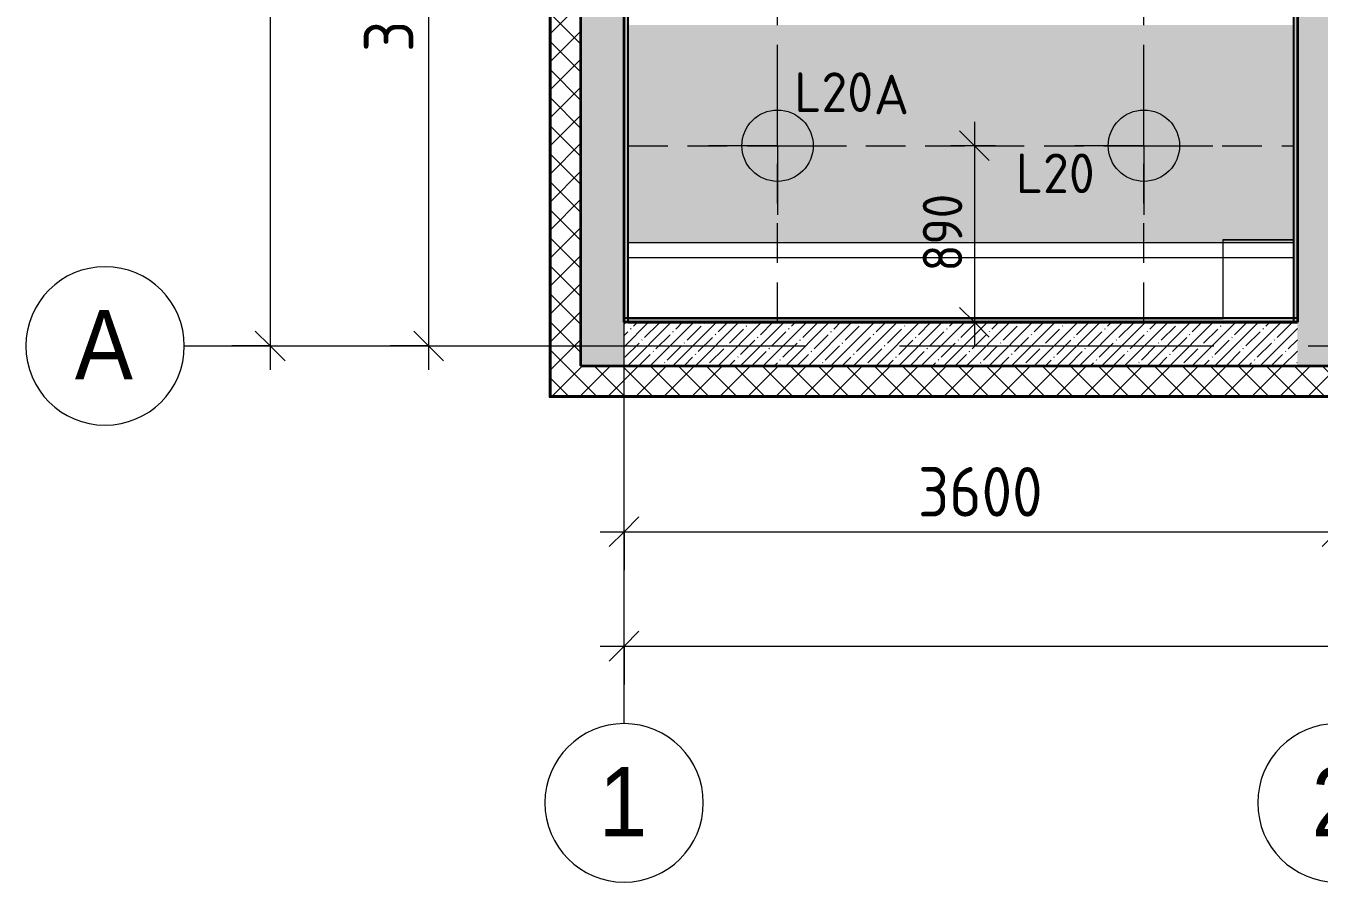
# Model space of a CAD drawing. Header units: millimetres. Extents: x -2911 to 185522, y -8553 to 29000.
# Drawn here: x -2911 to 3620, y -2706 to 1616 of the extents above; entities that cross this region are included whole.
import ezdxf

# ---------------------------------------------------------------- set-up
doc = ezdxf.new("R2010")
doc.units = ezdxf.units.MM
doc.linetypes.add('ADSK_Штрих_ш2 п1', pattern=[300, 200, -100])
doc.linetypes.add('Осевая', pattern=[3175, 635, -476.25, 1587.5, -476.25])
for name, color, linetype, lineweight in [('A-ANNO-DIMS', 7, 'Continuous', 9), ('A-ANNO-DIMS-100', 7, 'Continuous', 9), ('A-DETL-1', 7, 'ADSK_Штрих_ш2 п1', 9), ('A-WALL', 7, 'Continuous', 9), ('E-LITE-EQPM-IDEN', 7, 'Continuous', 9), ('I-WALL', 7, 'Continuous', 9), ('Оси', 7, 'Continuous', 9), ('Оси-1', 7, 'Continuous', 20), ('Оси-2', 7, 'Осевая', 9)]:
    doc.layers.add(name, color=color, linetype=linetype, lineweight=lineweight)
for name, color, linetype, lineweight, true_color in [('A-ANNO-NOTE', 1, 'Continuous', 9, 0xff0000), ('A-WALL-1', 7, 'Continuous', 25, 0x3c3c3c), ('A-WALL-3', 7, 'Continuous', 35, 0x3c3c3c), ('A-WALL-FNSH-1', 7, 'Continuous', 9, 0x3c3c3c), ('A-WALL-FNSH-2', 7, 'Continuous', 13, 0x3c3c3c), ('G-ANNO-TEXT-1', 1, 'Continuous', 9, 0xff0000)]:
    doc.layers.add(name, color=color, linetype=linetype, lineweight=lineweight, true_color=true_color)
doc.layers.add('S-STRS-1', color=7, linetype='Continuous', lineweight=13, transparency=1)
doc.styles.add('Arial', font='arial.ttf', dxfattribs={"width": 0.9, "height": 350})
doc.styles.add('GOST Common', font='GOST_Common.ttf', dxfattribs={"height": 200})
doc.styles.add('ISOCPEUR', font='isocpeur.ttf', dxfattribs={"width": 0.9, "height": 250})
doc.styles.add('ISOCPEUR_1', font='isocpeur.ttf', dxfattribs={"height": 200})
doc.styles.add('ISOCPEUR_2', font='isocpeur.ttf', dxfattribs={"width": 0.9, "height": 200})
doc.dimstyles.new('ISO-2_0_0_9К_Средний_округл2', dxfattribs={"dimscale": 304.8, "dimtxt": 199.196235, "dimasz": 0.492126, "dimexe": 0.393701, "dimexo": 0, "dimgap": 0, "dimtad": 1, "dimdec": 0, "dimrnd": 10, "dimzin": 0, "dimdsep": 46, "dimtxsty": 'ISOCPEUR_2', "dimblk1": 'OBLIQUE', "dimblk2": 'OBLIQUE', "dimsah": 1, "dimcen": 0.09, "dimdle": 0.393701, "dimazin": 0, "dimtfac": 1, "dimtdec": 4, "dimtix": 1, "dimtmove": 0, "dimatfit": 3, "dimfxl": 1, "dimtvp": 1, "dimtolj": 1, "dimtzin": 0, "dimarcsym": 2})
doc.dimstyles.new('ISO-2_5_0_9К_БОЛЬШОЙ', dxfattribs={"dimscale": 304.8, "dimtxt": 248.995294, "dimasz": 0.492126, "dimexe": 0.393701, "dimexo": 0.984252, "dimgap": 0, "dimtad": 1, "dimdec": 0, "dimrnd": 10, "dimzin": 0, "dimdsep": 46, "dimtxsty": 'ISOCPEUR', "dimblk1": 'OBLIQUE', "dimblk2": 'OBLIQUE', "dimsah": 1, "dimcen": 0.09, "dimdle": 0.393701, "dimazin": 0, "dimtfac": 1, "dimtdec": 4, "dimtix": 1, "dimtmove": 0, "dimatfit": 3, "dimfxl": 1, "dimtvp": 1, "dimtolj": 1, "dimtzin": 0, "dimarcsym": 2})
doc.dimstyles.new('ISO-2_5_0_9К_БОЛЬШОЙ_1', dxfattribs={"dimscale": 304.8, "dimtxt": 248.995294, "dimasz": 0.492126, "dimexe": 0.393701, "dimexo": 0.984252, "dimgap": 0, "dimtad": 1, "dimdec": 0, "dimrnd": 10, "dimzin": 0, "dimdsep": 46, "dimtxsty": 'ISOCPEUR', "dimblk1": 'OBLIQUE', "dimblk2": 'OBLIQUE', "dimsah": 1, "dimcen": 0.09, "dimdle": 0.393701, "dimazin": 0, "dimtfac": 1, "dimtdec": 4, "dimtix": 1, "dimtmove": 2, "dimatfit": 3, "dimfxl": 1, "dimtvp": 1, "dimtolj": 1, "dimtzin": 0, "dimarcsym": 2})
pattern_1 = [(45, (0, 0), (-70.71068, 70.71068), []), (135, (0, 0), (-70.71068, -70.71068), [])]
pattern_2 = [(45, (0, 0), (-57.0246, 57.0246), []), (45, (57.025, 0), (-57.0246, 57.0246), [100.806, -20.161, 3.353, -16.808])]
pattern_3 = [(0, (0, 0), (121.92, 30.48), [10.058, -81.382, 10.058, -81.382, -487.68]), (0, (0, 0), (121.92, 30.48), [-182.88, 10.058, -172.822, 10.058, -81.382, -213.36]), (0, (0, 0), (121.92, 30.48), [-457.2, 10.058, -50.902, 10.058, -142.342]), (120, (45.72, 15.24), (-87.35645, 90.34582), [10.058, -81.382, 10.058, -81.382, -487.68]), (120, (45.72, 15.24), (-87.35645, 90.34582), [-182.88, 10.058, -172.822, 10.058, -81.382, -213.36]), (120, (45.72, 15.24), (-87.35645, 90.34582), [-457.2, 10.058, -50.902, 10.058, -142.342]), (240, (60.96, 76.2), (-34.56355, -120.82582), [10.058, -81.382, 10.058, -81.382, -487.68]), (240, (60.96, 76.2), (-34.56355, -120.82582), [-182.88, 10.058, -172.822, 10.058, -81.382, -213.36]), (240, (60.96, 76.2), (-34.56355, -120.82582), [-457.2, 10.058, -50.902, 10.058, -142.342])]

# ---------------------------------------------------------------- blocks, each defined once
blk = doc.blocks.new('Зашивка приборов отопления37 - Зашивка приборов отопления-33325027-План расстановки осветительного оборудования 2 этажа в осях 1-12')
at = {"layer": 'A-WALL'}
for p, q in [((121075, 18487.5), (124435, 18487.5)), ((121075, 18412.5), (124435, 18412.5))]:
    blk.add_line(p, q, dxfattribs=at)
blk = doc.blocks.new('Ось сетки - D8-29747960-План расстановки осветительного оборудования 2 этажа в осях 1-12')
at = {"layer": 'Оси-1'}
for start, end in [(360, 180), (180, 360)]:
    blk.add_arc((0, 0), 4, start, end, dxfattribs=at)
blk = doc.blocks.new('DIMBLOCK1-План расстановки осветительного оборудования 2 этажа в осях 1-12')
at = {"layer": 'A-ANNO-DIMS-100'}
for p, q in [((110, -1131.8), (110, -817.8)), ((3710, -1131.8), (3710, -817.8)), ((-10, -937.8), (3710, -937.8)), ((110, -937.8), (110, -1131.8)), ((3710, -937.8), (3710, -1131.8))]:
    blk.add_line(p, q, dxfattribs=at)
at = {"layer": 'A-ANNO-DIMS-100', "lineweight": 20}
for p, q in [((110, -937.8), (185, -862.8)), ((3710, -937.8), (3785, -862.8)), ((110, -937.8), (35, -1012.8)), ((3710, -937.8), (3635, -1012.8))]:
    blk.add_line(p, q, dxfattribs=at)
at = {"layer": 'A-ANNO-DIMS-100', "color": 0, "insert": (1594, -611.2), "char_height": 250, "width": 758.478, "attachment_point": 1, "line_spacing_factor": 1.149209, "style": 'ISOCPEUR'}
blk.add_mtext('3600', dxfattribs=at)
blk = doc.blocks.new('_Oblique')
at = {"color": 0, "linetype": 'ByBlock', "lineweight": -2}
blk.add_line((-0.5, -0.5), (0.5, 0.5), dxfattribs=at)
blk = doc.blocks.new('DIMBLOCK21-План расстановки осветительного оборудования 2 этажа в осях 1-12')
at = {"layer": 'A-ANNO-DIMS-100', "lineweight": 20}
for p, q in [((-877.2, 3600), (-952.2, 3675)), ((-877.2, 3600), (-802.2, 3525)), ((-877.2, 0), (-952.2, 75)), ((-877.2, 0), (-802.2, -75))]:
    blk.add_line(p, q, dxfattribs=at)
at = {"layer": 'A-ANNO-DIMS-100'}
for p, q in [((-1071.2, 3600), (-757.2, 3600)), ((-877.2, 3600), (-1071.2, 3600)), ((-877.2, 3600), (-877.2, -120)), ((-1071.2, 0), (-757.2, 0)), ((-877.2, 0), (-1071.2, 0))]:
    blk.add_line(p, q, dxfattribs=at)
at = {"layer": 'A-ANNO-DIMS-100', "color": 0, "insert": (-1203.8, 1484), "char_height": 250, "width": 758.478, "attachment_point": 1, "rotation": 90, "line_spacing_factor": 1.149209, "style": 'ISOCPEUR'}
blk.add_mtext('3600', dxfattribs=at)
blk = doc.blocks.new('DIMBLOCK22-План расстановки осветительного оборудования 2 этажа в осях 1-12')
at = {"layer": 'A-ANNO-DIMS-100'}
for p, q in [((-1677.2, 27120), (-1677.2, -120)), ((-1871.2, 27000), (-1557.2, 27000)), ((-1677.2, 27000), (-1871.2, 27000)), ((-1871.2, 0), (-1557.2, 0)), ((-1677.2, 0), (-1871.2, 0))]:
    blk.add_line(p, q, dxfattribs=at)
at = {"layer": 'A-ANNO-DIMS-100', "lineweight": 20}
for p, q in [((-1677.2, 27000), (-1752.2, 27075)), ((-1677.2, 27000), (-1602.2, 26925)), ((-1677.2, 0), (-1752.2, 75)), ((-1677.2, 0), (-1602.2, -75))]:
    blk.add_line(p, q, dxfattribs=at)
at = {"layer": 'A-ANNO-DIMS-100', "color": 0, "insert": (-2003.8, 13572), "char_height": 250, "width": 948.097, "attachment_point": 1, "rotation": 90, "line_spacing_factor": 1.149209, "style": 'ISOCPEUR'}
blk.add_mtext('27000', dxfattribs=at)
blk = doc.blocks.new('DIMBLOCK83-План расстановки осветительного оборудования 2 этажа в осях 1-12')
at = {"layer": 'A-ANNO-DIMS-100'}
for p, q in [((110, -1709.3), (110, -1395.3)), ((38310, -1709.3), (38310, -1395.3)), ((-10, -1515.3), (38430, -1515.3)), ((110, -1515.3), (110, -1709.3)), ((38310, -1515.3), (38310, -1709.3))]:
    blk.add_line(p, q, dxfattribs=at)
at = {"layer": 'A-ANNO-DIMS-100', "lineweight": 20}
for p, q in [((110, -1515.3), (185, -1440.3)), ((38310, -1515.3), (38385, -1440.3)), ((110, -1515.3), (35, -1590.3)), ((38310, -1515.3), (38235, -1590.3))]:
    blk.add_line(p, q, dxfattribs=at)
at = {"layer": 'A-ANNO-DIMS-100', "color": 0, "insert": (18815, -1188.7), "char_height": 250, "width": 948.097, "attachment_point": 1, "line_spacing_factor": 1.149209, "style": 'ISOCPEUR'}
blk.add_mtext('38200', dxfattribs=at)
blk = doc.blocks.new('DIMBLOCK157-План расстановки осветительного оборудования 2 этажа в осях 1-12')
at = {"layer": 'A-ANNO-DIMS-100'}
for p, q in [((1879.4, 1131), (1879.4, 0)), ((1985.5, 1011), (1759.4, 1011)), ((1879.4, 1011), (1985.5, 1011)), ((1985.5, 120), (1759.4, 120)), ((1879.4, 120), (1985.5, 120))]:
    blk.add_line(p, q, dxfattribs=at)
at = {"layer": 'A-ANNO-DIMS-100', "lineweight": 20}
for p, q in [((1879.4, 1011), (1804.4, 1086)), ((1879.4, 1011), (1954.4, 936)), ((1879.4, 120), (1804.4, 195)), ((1879.4, 120), (1954.4, 45))]:
    blk.add_line(p, q, dxfattribs=at)
at = {"layer": 'A-ANNO-DIMS-100', "color": 0, "insert": (1618.1, 375.9), "char_height": 200, "width": 455.087, "attachment_point": 1, "rotation": 90, "line_spacing_factor": 1.149209, "style": 'ISOCPEUR_2'}
blk.add_mtext('890', dxfattribs=at)

msp = doc.modelspace()

# ---------------------------------------------------------------- hatches: boundary and pattern name
at = {"layer": 'A-WALL'}
h = msp.add_hatch(dxfattribs=at)
h.set_pattern_fill('FP_12', color=256, style=0, pattern_type=2)
h.set_pattern_definition(pattern_1)
h.paths.add_polyline_path([(-110, -100), (-110, 15350), (-260, 15350), (-260, -100)])
h = msp.add_hatch(dxfattribs=at)
h.set_pattern_fill('FP_12', color=256, style=0, pattern_type=2)
h.set_pattern_definition(pattern_1)
h.paths.add_polyline_path([(38282.6518, -250), (38282.6518, -100), (-260, -100), (-260, -250), (38100.0063, -250)])
at = {"layer": 'I-WALL'}
h = msp.add_hatch(dxfattribs=at)
h.set_pattern_fill('FP_13', color=256, style=0, pattern_type=2)
h.set_pattern_definition(pattern_2)
h.paths.add_polyline_path([(-110, -100), (110, -100), (110, 7900), (-110, 7900), (-110, 186.1757)])
h = msp.add_hatch(dxfattribs=at)
h.set_pattern_fill('FP_13', color=256, style=0, pattern_type=2)
h.set_pattern_definition(pattern_2)
h.paths.add_polyline_path([(3678.6629, -100), (3730, -100), (3730, 7900), (3510, 7900), (3510, -100)])
h = msp.add_hatch(dxfattribs=at)
h.set_pattern_fill('FP_48', color=256, style=0, pattern_type=2)
h.set_pattern_definition(pattern_3)
h.paths.add_polyline_path([(110, 120), (130, 120), (130, 7660), (110, 7660), (110, 140)])
h = msp.add_hatch(dxfattribs=at)
h.set_pattern_fill('FP_48', color=256, style=0, pattern_type=2)
h.set_pattern_definition(pattern_3)
h.paths.add_polyline_path([(3490, 120), (3510, 120), (3510, 7660), (3490, 7659), (3490, 140)])
h = msp.add_hatch(dxfattribs=at)
h.set_pattern_fill('FP_48', color=256, style=0, pattern_type=2)
h.set_pattern_definition(pattern_3)
h.paths.add_polyline_path([(3490, 120), (3510, 120), (3510, 140), (110, 140), (110, 120), (3374.0493, 120)])
h = msp.add_hatch(dxfattribs=at)
h.set_pattern_fill('FP_13', color=256, style=0, pattern_type=2)
h.set_pattern_definition(pattern_2)
h.paths.add_polyline_path([(2155.5947, -100), (3510, -100), (3510, 120), (110, 120), (110, -100)])
at = {"layer": 'S-STRS-1'}
for points in [[(2460.2083, 520), (3490, 520), (3490, 1620), (130, 1620), (130, 520), (2155.5947, 520)], [(2764.822, 520), (3135, 520), (3135, 535), (3490, 536), (3490, 1620), (130, 1620), (130, 520), (2460.2083, 520)]]:
    msp.add_hatch(color=256, dxfattribs=at).paths.add_polyline_path(points)

# ---------------------------------------------------------------- linework, layer by layer
at = {"layer": 'A-ANNO-NOTE'}
for p, q in [((885, 1011), (885, 1359.9016)), ((2735, 1011), (2735, 1359.9016)), ((885, 1011), (536.0984, 1011)), ((885, 1011), (885, 662.0984)), ((885, 1011), (1233.9016, 1011)), ((2735, 1011), (2386.0984, 1011)), ((2735, 1011), (2735, 662.0984)), ((2735, 1011), (3083.9016, 1011))]:
    msp.add_line(p, q, dxfattribs=at)
for centre in [(885, 1011), (2735, 1011)]:
    msp.add_circle(centre, 180, dxfattribs=at)
at = {"layer": 'A-DETL-1'}
for p, q in [((885, 120), (885, 7644)), ((2735, 120), (2735, 7680)), ((131, 1011), (3489, 1011))]:
    msp.add_line(p, q, dxfattribs=at)
at = {"layer": 'A-WALL'}
for p, q in [((-260, 15350), (-260, -250)), ((131, 141), (131, 140)), ((-260, -250), (38282.6518, -250))]:
    msp.add_line(p, q, dxfattribs=at)
at = {"layer": 'A-WALL-1'}
for p, q in [((130, 120), (130, 7660)), ((3490, 7660), (3490, 120)), ((3134, 140), (110, 140)), ((131, 140), (3135, 140)), ((3510, 140), (3135, 140)), ((110, 120), (130, 120))]:
    msp.add_line(p, q, dxfattribs=at)
at = {"layer": 'A-WALL-3'}
for p, q in [((-110, 7900), (-110, -100)), ((110, 120), (110, 7680)), ((3510, 7680), (3510, 120)), ((3510, 120), (110, 120)), ((130, 120), (3510, 120)), ((3510, 120), (3510, 120)), ((-110, -100), (7660, -100))]:
    msp.add_line(p, q, dxfattribs=at)
at = {"layer": 'A-WALL-FNSH-1'}
for p, q in [((-268, 14823), (-268, -258)), ((-268, -258), (38282.6518, -258))]:
    msp.add_line(p, q, dxfattribs=at)
at = {"layer": 'A-WALL-FNSH-2'}
for p, q in [((-263, 14843), (-263, -253)), ((3489, 7659), (3489, 497.5)), ((130, 4714.5812), (130, 140)), ((131, 141), (131, 4714.5812)), ((3134, 536), (3134, 140)), ((3490, 536), (3134, 536)), ((3135, 140), (3135, 535)), ((3135, 535), (3490, 535)), ((3489, 497.5), (3490, 497.5)), ((3135, 141), (131, 141)), ((2881, 141), (2881, 140)), ((3490, 141), (2881, 141)), ((3134, 140), (3135, 140)), ((-263, -253), (38282.6518, -253))]:
    msp.add_line(p, q, dxfattribs=at)
at = {"layer": 'I-WALL'}
for p, q in [((130, 1612.5), (131, 1612.5)), ((131, 1316.9179), (130, 1316.9179)), ((3489, 510.5), (3490, 510.5)), ((131, 140.5), (130, 140.5))]:
    msp.add_line(p, q, dxfattribs=at)
at = {"layer": 'Оси'}
for p, q in [((110, -1906.2586), (110, 593.7414)), ((-2111, 0), (389, 0))]:
    msp.add_line(p, q, dxfattribs=at)
at = {"layer": 'Оси-2'}
for p, q in [((110, 593.7414), (110, 12880)), ((389, 0), (36260, 0))]:
    msp.add_line(p, q, dxfattribs=at)

# ---------------------------------------------------------------- block references
at = {"layer": 'A-WALL', "rotation": 180}
msp.add_blockref('Зашивка приборов отопления37 - Зашивка приборов отопления-33325027-План расстановки осветительного оборудования 2 этажа в осях 1-12', (124565, 18932.5), dxfattribs=at)
at = {"layer": 'Оси-1', "xscale": 99.99999999999993, "yscale": 99.99999999999993, "zscale": 99.99999999999993, "rotation": 269.9999999999994}
msp.add_blockref('Ось сетки - D8-29747960-План расстановки осветительного оборудования 2 этажа в осях 1-12', (-2511, 0), dxfattribs=at)
at = {"layer": 'Оси-1', "xscale": 99.99999999999993, "yscale": 99.99999999999993, "zscale": 99.99999999999993}
for p in [(110, -2306.2586), (3710, -2306.2586)]:
    msp.add_blockref('Ось сетки - D8-29747960-План расстановки осветительного оборудования 2 этажа в осях 1-12', p, dxfattribs=at)

# ---------------------------------------------------------------- texts
at = {"layer": 'E-LITE-EQPM-IDEN', "char_height": 200, "width": 529.11375, "attachment_point": 1, "style": 'GOST Common'}
for insert in [(969.2501, 1381.1349), (2088.2846, 971.5441)]:
    msp.add_mtext('L20', dxfattribs=dict(at, insert=insert))
at = {"layer": 'G-ANNO-TEXT-1', "insert": (1370.2753, 1369.5525), "char_height": 200, "width": 224.4725, "attachment_point": 1, "style": 'ISOCPEUR_1'}
msp.add_mtext('\\fISOCPEUR|b0|i0|c204|p34|;А', dxfattribs=at)
at = {"layer": 'Оси', "char_height": 350, "attachment_point": 1, "style": 'Arial'}
for s, insert, width in [('\\fArial|b0|i0|c204|p34|;\\W.9;А', (-2663.7763, 181.0389), 360.759375), ('\\fArial|b0|i0|c204|p34|;\\W.9;1', (-17.516, -2125.612), 303.037875), ('\\fArial|b0|i0|c204|p34|;\\W.9;2', (3582.484, -2125.612), 303.037875)]:
    msp.add_mtext(s, dxfattribs=dict(at, insert=insert, width=width))

# ---------------------------------------------------------------- dimensions: what is measured, and where the dimension line sits
at = {"layer": 'A-ANNO-DIMS'}
dim = msp.add_linear_dim(base=(-1677.2324, 0), p1=(-1571.1664, 26999.9998), p2=(-1571.1664, 0), angle=90, dimstyle='ISO-2_5_0_9К_БОЛЬШОЙ_1', override={"dimpost": '<>', "dimfxl": 26999.999823}, dxfattribs=at)
dim.commit()
dim.dimension.update_dxf_attribs({"geometry": 'DIMBLOCK22-План расстановки осветительного оборудования 2 этажа в осях 1-12', "text_midpoint": (-1837.1797, 14046.0343), "dimtype": 160, "text_rotation": 90})
for base, p1, p2, dimstyle, override, picture, middle in [((-877.2324, 0), (-771.1664, 3600), (-771.1664, 0), 'ISO-2_5_0_9К_БОЛЬШОЙ', {"dimpost": '<>', "dimfxl": 3600}, 'DIMBLOCK21-План расстановки осветительного оборудования 2 этажа в осях 1-12', (-1002.2324, 1800)), ((1879.4363, 120), (1985.5024, 1011), (1985.5024, 120), 'ISO-2_0_0_9К_Средний_округл2', {"dimpost": '<>', "dimfxl": 891}, 'DIMBLOCK157-План расстановки осветительного оборудования 2 этажа в осях 1-12', (1779.4363, 565.5))]:
    dim = msp.add_linear_dim(base=base, p1=p1, p2=p2, angle=90, dimstyle=dimstyle, override=override, dxfattribs=at)
    dim.commit()
    dim.dimension.update_dxf_attribs({"geometry": picture, "text_midpoint": middle})
for base, p1, p2, override, picture, middle in [((3710, -937.8449), (110, -831.7789), (3710, -831.7789), {"dimpost": '<>', "dimfxl": 3599.999993}, 'DIMBLOCK1-План расстановки осветительного оборудования 2 этажа в осях 1-12', (1910, -812.8449)), ((38310, -1515.3266), (110, -1409.2606), (38310, -1409.2606), {"dimpost": '<>', "dimfxl": 38199.999966}, 'DIMBLOCK83-План расстановки осветительного оборудования 2 этажа в осях 1-12', (19210, -1390.3266))]:
    dim = msp.add_linear_dim(base=base, p1=p1, p2=p2, dimstyle='ISO-2_5_0_9К_БОЛЬШОЙ', override=override, dxfattribs=at)
    dim.commit()
    dim.dimension.update_dxf_attribs({"geometry": picture, "text_midpoint": middle})

doc.saveas('drawing.dxf')
